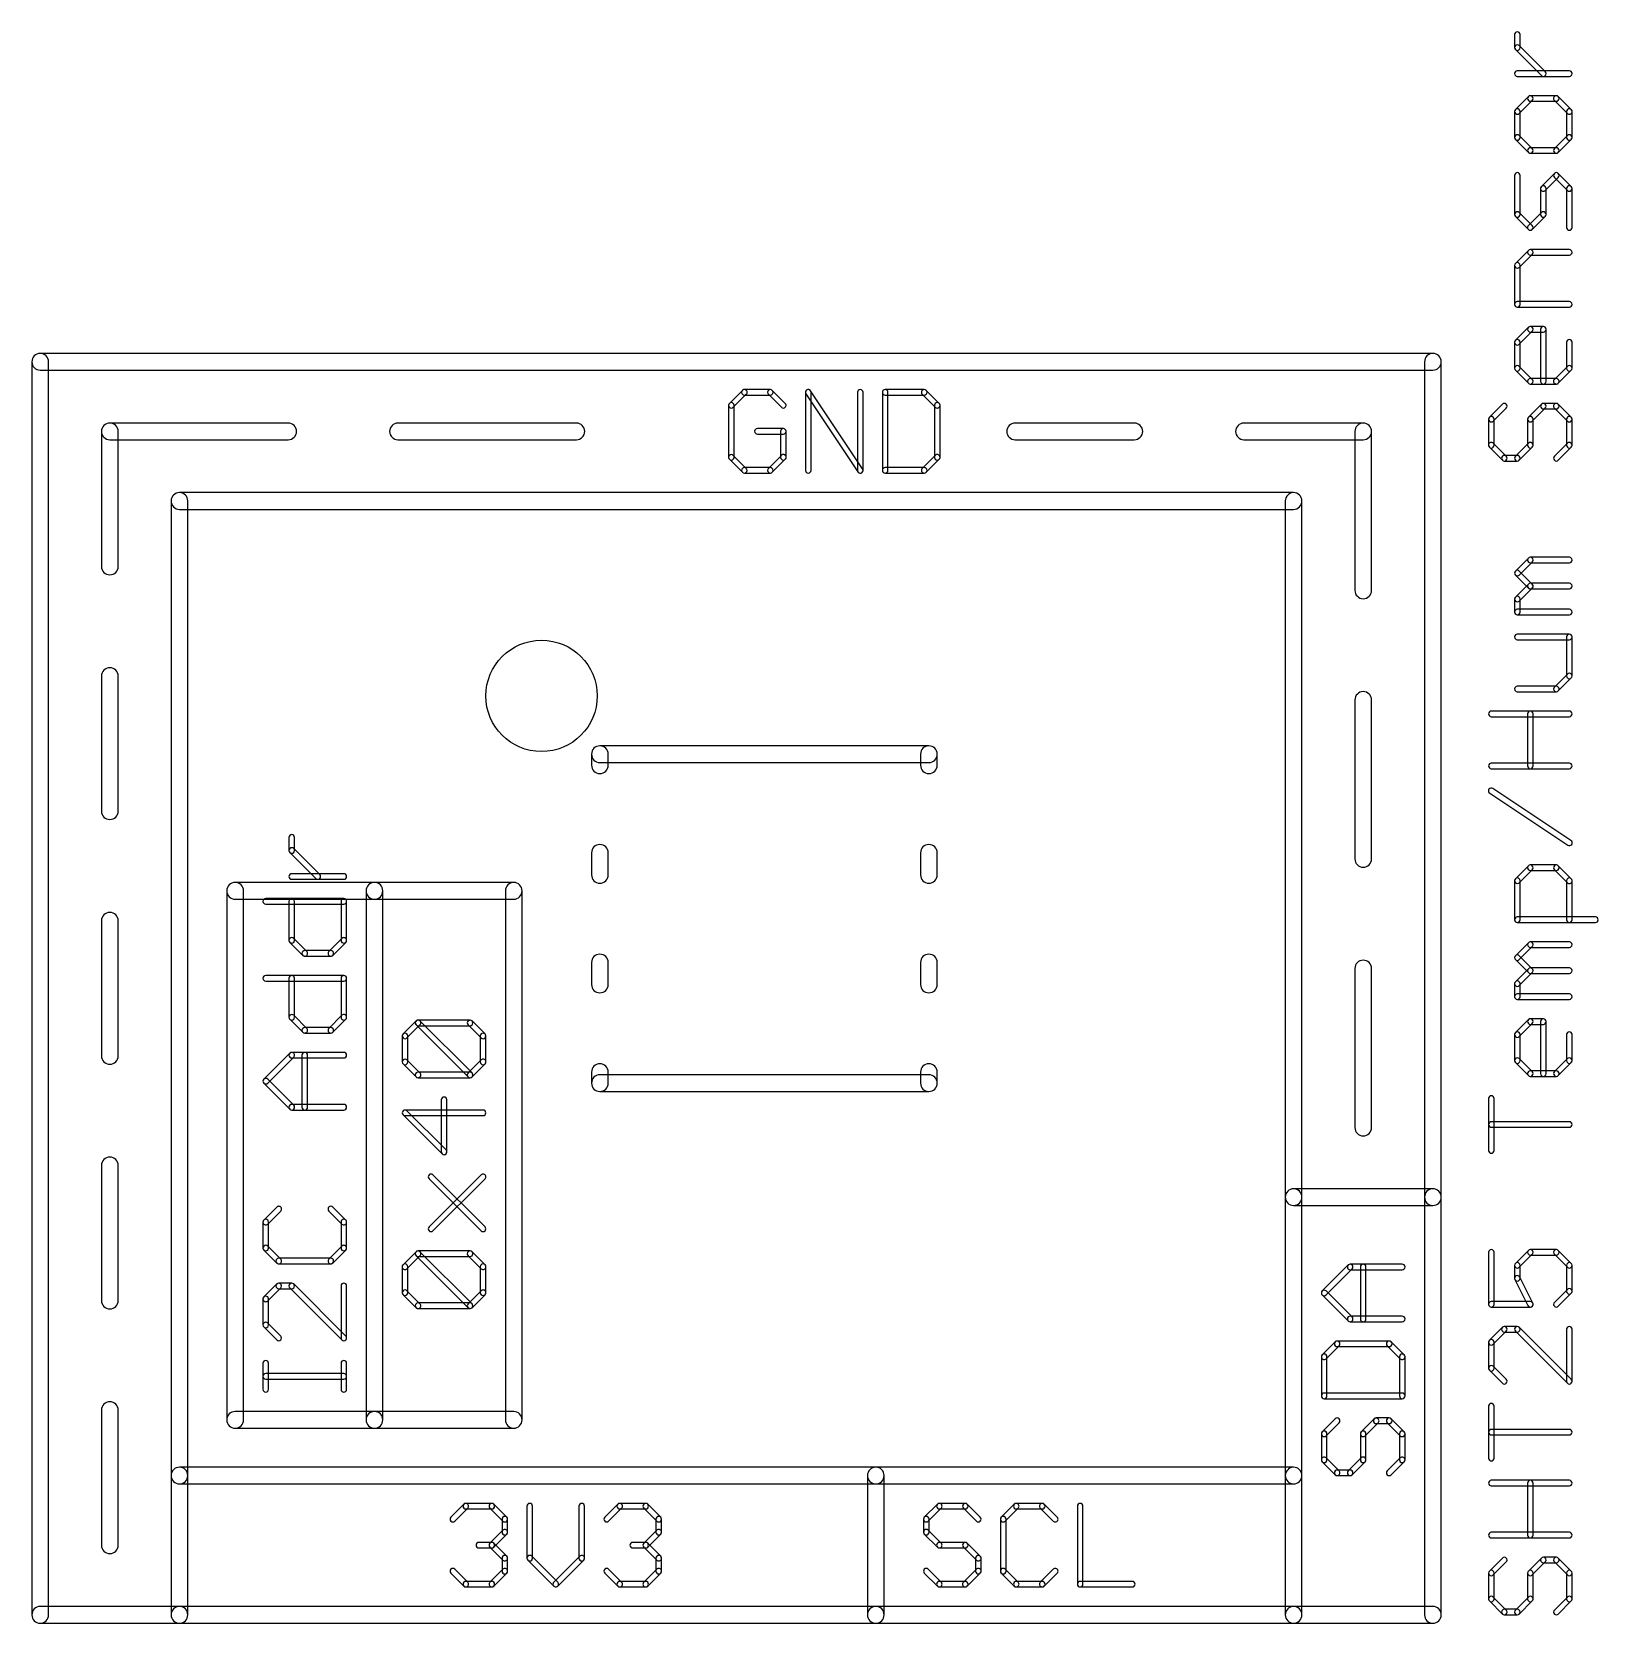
# Model space of a CAD drawing. Extents: x 0 to 11.2, y 0 to 11.2.
# Drawn here: x 1.612 to 2.174, y 3.167 to 3.738 of the extents above; entities that cross this region are included whole.
import ezdxf

# ---------------------------------------------------------------- set-up
doc = ezdxf.new("R2010")
doc.units = 0
doc.layers.add('21', color=253, linetype='CONTINUOUS')

msp = doc.modelspace()

# ---------------------------------------------------------------- linework, layer by layer
at = {"layer": '21'}
for points in [[(2.145917, 3.732512), (2.145917, 3.737182, 1), (2.143917, 3.737182), (2.143917, 3.732512, 1)], [(2.154966, 3.723878), (2.145624, 3.733219, 1), (2.14421, 3.731805), (2.153552, 3.722463, 1)], [(2.1636, 3.724171), (2.144917, 3.724171, 1), (2.144917, 3.722171), (2.1636, 3.722171, 1)], [(2.148881, 3.714937), (2.14421, 3.710266, 1), (2.145624, 3.708852), (2.150295, 3.713522, 1)], [(2.158929, 3.71523), (2.149588, 3.71523, 1), (2.149588, 3.71323), (2.158929, 3.71323, 1)], [(2.164307, 3.710266), (2.159636, 3.714937, 1), (2.158222, 3.713522), (2.162893, 3.708852, 1)], [(2.143917, 3.709559), (2.143917, 3.700218, 1), (2.145917, 3.700218), (2.145917, 3.709559, 1)], [(2.1646, 3.700218), (2.1646, 3.709559, 1), (2.1626, 3.709559), (2.1626, 3.700218, 1)], [(2.14421, 3.699511), (2.148881, 3.69484, 1), (2.150295, 3.696254), (2.145624, 3.700925, 1)], [(2.159636, 3.69484), (2.164307, 3.699511, 1), (2.162893, 3.700925), (2.158222, 3.696254, 1)], [(2.149588, 3.694547), (2.158929, 3.694547, 1), (2.158929, 3.696547), (2.149588, 3.696547, 1)], [(2.145917, 3.672594), (2.145917, 3.686606, 1), (2.143917, 3.686606), (2.143917, 3.672594, 1)], [(2.158222, 3.687313), (2.153552, 3.682643, 1), (2.154966, 3.681228), (2.159636, 3.685899, 1)], [(2.164307, 3.682643), (2.159636, 3.687313, 1), (2.158222, 3.685899), (2.162893, 3.681228, 1)], [(2.153259, 3.681935), (2.153259, 3.672594, 1), (2.155259, 3.672594), (2.155259, 3.681935, 1)], [(2.1646, 3.667923), (2.1646, 3.681935, 1), (2.1626, 3.681935), (2.1626, 3.667923, 1)], [(2.150295, 3.668631), (2.145624, 3.673301, 1), (2.14421, 3.671887), (2.148881, 3.667216, 1)], [(2.153552, 3.673301), (2.148881, 3.668631, 1), (2.150295, 3.667216), (2.154966, 3.671887, 1)], [(2.145624, 3.653605), (2.150295, 3.658275, 1), (2.148881, 3.65969), (2.14421, 3.655019, 1)], [(2.149588, 3.657983), (2.1636, 3.657983, 1), (2.1636, 3.659983), (2.149588, 3.659983, 1)], [(2.145917, 3.6403), (2.145917, 3.654312, 1), (2.143917, 3.654312), (2.143917, 3.6403, 1)], [(2.1636, 3.6413), (2.144917, 3.6413, 1), (2.144917, 3.6393), (2.1636, 3.6393, 1)], [(2.145624, 3.625981), (2.150295, 3.630652, 1), (2.148881, 3.632066), (2.14421, 3.627395, 1)], [(2.149588, 3.630359), (2.154259, 3.630359, 1), (2.154259, 3.632359), (2.149588, 3.632359, 1)], [(2.153259, 3.631359), (2.153259, 3.612676, 1), (2.155259, 3.612676), (2.155259, 3.631359, 1)], [(2.145917, 3.617347), (2.145917, 3.626688, 1), (2.143917, 3.626688), (2.143917, 3.617347, 1)], [(2.1626, 3.626688), (2.1626, 3.617347, 1), (2.1646, 3.617347), (2.1646, 3.626688, 1)], [(2.1146, 3.6227), (1.6146, 3.6227, 1), (1.6146, 3.6167), (2.1146, 3.6167, 1)], [(1.6116, 3.6197), (1.6116, 3.1697, 1), (1.6176, 3.1697), (1.6176, 3.6197, 1)], [(2.1176, 3.3197), (2.1176, 3.6197, 1), (2.1116, 3.6197), (2.1116, 3.3197, 1)], [(2.150295, 3.613384), (2.145624, 3.618054, 1), (2.14421, 3.61664), (2.148881, 3.611969, 1)], [(2.162893, 3.618054), (2.158222, 3.613384, 1), (2.159636, 3.611969), (2.164307, 3.61664, 1)], [(2.158929, 3.613676), (2.149588, 3.613676, 1), (2.149588, 3.611676), (2.158929, 3.611676, 1)], [(1.866693, 3.609431), (1.862022, 3.60476, 1), (1.863436, 3.603346), (1.868107, 3.608017, 1)], [(1.876741, 3.609724), (1.8674, 3.609724, 1), (1.8674, 3.607724), (1.876741, 3.607724, 1)], [(1.882119, 3.60476), (1.877448, 3.609431, 1), (1.876034, 3.608017), (1.880705, 3.603346, 1)], [(1.891353, 3.5807), (1.891353, 3.608724, 1), (1.889353, 3.608724), (1.889353, 3.5807, 1)], [(1.889521, 3.608169), (1.908203, 3.580145, 1), (1.909867, 3.581255), (1.891185, 3.609279, 1)], [(1.910035, 3.5807), (1.910035, 3.608724, 1), (1.908035, 3.608724), (1.908035, 3.5807, 1)], [(1.916976, 3.608724), (1.916976, 3.5807, 1), (1.918976, 3.5807), (1.918976, 3.608724, 1)], [(1.931988, 3.609724), (1.917976, 3.609724, 1), (1.917976, 3.607724), (1.931988, 3.607724, 1)], [(1.937366, 3.60476), (1.932695, 3.609431, 1), (1.931281, 3.608017), (1.935952, 3.603346, 1)], [(1.861729, 3.604053), (1.861729, 3.585371, 1), (1.863729, 3.585371), (1.863729, 3.604053, 1)], [(1.937659, 3.585371), (1.937659, 3.604053, 1), (1.935659, 3.604053), (1.935659, 3.585371, 1)], [(2.13954, 3.604443), (2.134869, 3.599772, 1), (2.136283, 3.598358), (2.140954, 3.603028, 1)], [(2.150295, 3.598358), (2.154966, 3.603028, 1), (2.153552, 3.604443), (2.148881, 3.599772, 1)], [(2.154259, 3.602735), (2.158929, 3.602735, 1), (2.158929, 3.604735), (2.154259, 3.604735, 1)], [(2.158222, 3.603028), (2.162893, 3.598358, 1), (2.164307, 3.599772), (2.159636, 3.604443, 1)], [(1.6426, 3.546196), (1.6426, 3.5947, 1), (1.6366, 3.5947), (1.6366, 3.546196, 1)], [(1.6396, 3.5917), (1.703665, 3.5917, 1), (1.703665, 3.5977), (1.6396, 3.5977, 1)], [(1.743035, 3.5917), (1.8071, 3.5917, 1), (1.8071, 3.5977), (1.743035, 3.5977, 1)], [(1.881412, 3.595712), (1.87207, 3.595712, 1), (1.87207, 3.593712), (1.881412, 3.593712, 1)], [(1.882412, 3.585371), (1.882412, 3.594712, 1), (1.880412, 3.594712), (1.880412, 3.585371, 1)], [(1.9646, 3.5917), (2.007415, 3.5917, 1), (2.007415, 3.5977), (1.9646, 3.5977, 1)], [(2.046785, 3.5917), (2.0896, 3.5917, 1), (2.0896, 3.5977), (2.046785, 3.5977, 1)], [(2.0866, 3.5947), (2.0866, 3.537613, 1), (2.0926, 3.537613), (2.0926, 3.5947, 1)], [(2.134576, 3.599065), (2.134576, 3.589724, 1), (2.136576, 3.589724), (2.136576, 3.599065, 1)], [(2.150588, 3.589724), (2.150588, 3.599065, 1), (2.148588, 3.599065), (2.148588, 3.589724, 1)], [(2.1626, 3.599065), (2.1626, 3.589724, 1), (2.1646, 3.589724), (2.1646, 3.599065, 1)], [(2.134869, 3.589016), (2.13954, 3.584346, 1), (2.140954, 3.58576), (2.136283, 3.590431, 1)], [(2.145624, 3.584346), (2.150295, 3.589016, 1), (2.148881, 3.590431), (2.14421, 3.58576, 1)], [(2.162893, 3.590431), (2.158222, 3.58576, 1), (2.159636, 3.584346), (2.164307, 3.589016, 1)], [(1.862022, 3.584664), (1.866693, 3.579993, 1), (1.868107, 3.581407), (1.863436, 3.586078, 1)], [(1.877448, 3.579993), (1.882119, 3.584664, 1), (1.880705, 3.586078), (1.876034, 3.581407, 1)], [(1.932695, 3.579993), (1.937366, 3.584664, 1), (1.935952, 3.586078), (1.931281, 3.581407, 1)], [(2.140247, 3.584053), (2.144917, 3.584053, 1), (2.144917, 3.586053), (2.140247, 3.586053, 1)], [(1.8674, 3.5797), (1.876741, 3.5797, 1), (1.876741, 3.5817), (1.8674, 3.5817, 1)], [(1.917976, 3.5797), (1.931988, 3.5797, 1), (1.931988, 3.5817), (1.917976, 3.5817, 1)], [(2.0646, 3.5727), (1.6646, 3.5727, 1), (1.6646, 3.5667), (2.0646, 3.5667, 1)], [(1.6616, 3.5697), (1.6616, 3.2197, 1), (1.6676, 3.2197), (1.6676, 3.5697, 1)], [(2.0676, 3.3197), (2.0676, 3.5697, 1), (2.0616, 3.5697), (2.0616, 3.3197, 1)], [(2.145624, 3.543111), (2.150295, 3.547781, 1), (2.148881, 3.549196), (2.14421, 3.544525, 1)], [(2.149588, 3.547488), (2.1636, 3.547488, 1), (2.1636, 3.549488), (2.149588, 3.549488, 1)], [(2.150295, 3.539854), (2.145624, 3.544525, 1), (2.14421, 3.543111), (2.148881, 3.53844, 1)], [(2.145624, 3.533769), (2.150295, 3.53844, 1), (2.148881, 3.539854), (2.14421, 3.535184, 1)], [(2.149588, 3.538147), (2.1636, 3.538147, 1), (2.1636, 3.540147), (2.149588, 3.540147, 1)], [(2.145917, 3.529806), (2.145917, 3.534477, 1), (2.143917, 3.534477), (2.143917, 3.529806, 1)], [(2.1636, 3.530806), (2.144917, 3.530806, 1), (2.144917, 3.528806), (2.1636, 3.528806, 1)], [(2.1636, 3.521865), (2.144917, 3.521865, 1), (2.144917, 3.519865), (2.1636, 3.519865, 1)], [(2.1646, 3.506853), (2.1646, 3.520865, 1), (2.1626, 3.520865), (2.1626, 3.506853, 1)], [(1.6426, 3.458322), (1.6426, 3.506826, 1), (1.6366, 3.506826), (1.6366, 3.458322, 1)], [(2.159636, 3.501475), (2.164307, 3.506146, 1), (2.162893, 3.50756), (2.158222, 3.502889, 1)], [(2.0866, 3.498243), (2.0866, 3.441157, 1), (2.0926, 3.441157), (2.0926, 3.498243, 1)], [(2.144917, 3.501182), (2.158929, 3.501182, 1), (2.158929, 3.503182), (2.144917, 3.503182, 1)], [(2.135576, 3.492241), (2.1636, 3.492241, 1), (2.1636, 3.494241), (2.135576, 3.494241, 1)], [(2.150588, 3.474559), (2.150588, 3.493241, 1), (2.148588, 3.493241), (2.148588, 3.474559, 1)], [(1.812545, 3.478755), (1.812545, 3.474818, 1), (1.818545, 3.474818), (1.818545, 3.478755, 1)], [(1.815545, 3.475755), (1.933655, 3.475755, 1), (1.933655, 3.481755), (1.815545, 3.481755, 1)], [(1.930655, 3.478755), (1.930655, 3.474818, 1), (1.936655, 3.474818), (1.936655, 3.478755, 1)], [(2.1636, 3.475559), (2.135576, 3.475559, 1), (2.135576, 3.473559), (2.1636, 3.473559, 1)], [(2.164155, 3.447767), (2.136131, 3.46645, 1), (2.135021, 3.464786), (2.163045, 3.446103, 1)], [(1.705917, 3.444198), (1.705917, 3.448869, 1), (1.703917, 3.448869), (1.703917, 3.444198, 1)], [(1.812545, 3.443322), (1.812545, 3.435448, 1), (1.818545, 3.435448), (1.818545, 3.443322, 1)], [(1.930655, 3.443322), (1.930655, 3.435448, 1), (1.936655, 3.435448), (1.936655, 3.443322, 1)], [(1.714966, 3.435564), (1.705624, 3.444905, 1), (1.70421, 3.443491), (1.713552, 3.43415, 1)], [(1.7236, 3.435857), (1.704917, 3.435857, 1), (1.704917, 3.433857), (1.7236, 3.433857, 1)], [(2.145624, 3.432617), (2.150295, 3.437287, 1), (2.148881, 3.438701), (2.14421, 3.434031, 1)], [(2.149588, 3.436994), (2.158929, 3.436994, 1), (2.158929, 3.438994), (2.149588, 3.438994, 1)], [(2.158222, 3.437287), (2.162893, 3.432617, 1), (2.164307, 3.434031), (2.159636, 3.438701, 1)], [(1.6876, 3.2397), (1.6876, 3.4297, 1), (1.6816, 3.4297), (1.6816, 3.2397, 1)], [(1.6846, 3.4267), (1.7346, 3.4267, 1), (1.7346, 3.4327), (1.6846, 3.4327, 1)], [(1.7316, 3.4297), (1.7316, 3.2397, 1), (1.7376, 3.2397), (1.7376, 3.4297, 1)], [(1.7846, 3.4327), (1.7346, 3.4327, 1), (1.7346, 3.4267), (1.7846, 3.4267, 1)], [(1.7876, 3.2397), (1.7876, 3.4297, 1), (1.7816, 3.4297), (1.7816, 3.2397, 1)], [(2.145917, 3.419312), (2.145917, 3.433324, 1), (2.143917, 3.433324), (2.143917, 3.419312, 1)], [(2.1626, 3.433324), (2.1626, 3.419312, 1), (2.1646, 3.419312), (2.1646, 3.433324, 1)], [(1.695576, 3.424916), (1.7236, 3.424916, 1), (1.7236, 3.426916), (1.695576, 3.426916, 1)], [(1.705917, 3.411904), (1.705917, 3.425916, 1), (1.703917, 3.425916), (1.703917, 3.411904, 1)], [(1.7226, 3.425916), (1.7226, 3.411904, 1), (1.7246, 3.411904), (1.7246, 3.425916, 1)], [(1.6426, 3.370448), (1.6426, 3.418952, 1), (1.6366, 3.418952), (1.6366, 3.370448, 1)], [(2.172941, 3.420312), (2.144917, 3.420312, 1), (2.144917, 3.418312), (2.172941, 3.418312, 1)], [(1.710295, 3.40794), (1.705624, 3.412611, 1), (1.70421, 3.411197), (1.708881, 3.406526, 1)], [(1.722893, 3.412611), (1.718222, 3.40794, 1), (1.719636, 3.406526), (1.724307, 3.411197, 1)], [(1.718929, 3.408233), (1.709588, 3.408233, 1), (1.709588, 3.406233), (1.718929, 3.406233, 1)], [(1.812545, 3.403952), (1.812545, 3.396078, 1), (1.818545, 3.396078), (1.818545, 3.403952, 1)], [(1.930655, 3.403952), (1.930655, 3.396078, 1), (1.936655, 3.396078), (1.936655, 3.403952, 1)], [(2.145624, 3.404993), (2.150295, 3.409664, 1), (2.148881, 3.411078), (2.14421, 3.406407, 1)], [(2.150295, 3.401737), (2.145624, 3.406407, 1), (2.14421, 3.404993), (2.148881, 3.400322, 1)], [(2.149588, 3.409371), (2.1636, 3.409371, 1), (2.1636, 3.411371), (2.149588, 3.411371, 1)], [(2.0866, 3.401787), (2.0866, 3.3447, 1), (2.0926, 3.3447), (2.0926, 3.401787, 1)], [(2.145624, 3.395652), (2.150295, 3.400322, 1), (2.148881, 3.401737), (2.14421, 3.397066, 1)], [(2.149588, 3.40003), (2.1636, 3.40003, 1), (2.1636, 3.40203), (2.149588, 3.40203, 1)], [(1.695576, 3.397292), (1.7236, 3.397292, 1), (1.7236, 3.399292), (1.695576, 3.399292, 1)], [(1.705917, 3.384281), (1.705917, 3.398292, 1), (1.703917, 3.398292), (1.703917, 3.384281, 1)], [(1.7226, 3.398292), (1.7226, 3.384281, 1), (1.7246, 3.384281), (1.7246, 3.398292, 1)], [(2.145917, 3.391688), (2.145917, 3.396359, 1), (2.143917, 3.396359), (2.143917, 3.391688, 1)], [(2.1636, 3.392688), (2.144917, 3.392688, 1), (2.144917, 3.390688), (2.1636, 3.390688, 1)], [(1.710295, 3.380317), (1.705624, 3.384988, 1), (1.70421, 3.383573), (1.708881, 3.378903, 1)], [(1.722893, 3.384988), (1.718222, 3.380317, 1), (1.719636, 3.378903), (1.724307, 3.383573, 1)], [(1.746283, 3.376875), (1.750954, 3.381546, 1), (1.74954, 3.38296), (1.744869, 3.37829, 1)], [(1.750247, 3.381253), (1.768929, 3.381253, 1), (1.768929, 3.383253), (1.750247, 3.383253, 1)], [(1.769636, 3.364278), (1.750954, 3.38296, 1), (1.74954, 3.381546), (1.768222, 3.362864, 1)], [(1.768222, 3.381546), (1.772893, 3.376875, 1), (1.774307, 3.37829), (1.769636, 3.38296, 1)], [(2.145624, 3.37737), (2.150295, 3.38204, 1), (2.148881, 3.383454), (2.14421, 3.378784, 1)], [(2.149588, 3.381747), (2.154259, 3.381747, 1), (2.154259, 3.383747), (2.149588, 3.383747, 1)], [(2.153259, 3.382747), (2.153259, 3.364065, 1), (2.155259, 3.364065), (2.155259, 3.382747, 1)], [(1.718929, 3.38061), (1.709588, 3.38061, 1), (1.709588, 3.37861), (1.718929, 3.37861, 1)], [(1.746576, 3.368241), (1.746576, 3.377583, 1), (1.744576, 3.377583), (1.744576, 3.368241, 1)], [(1.7726, 3.377583), (1.7726, 3.368241, 1), (1.7746, 3.368241), (1.7746, 3.377583, 1)], [(2.145917, 3.368735), (2.145917, 3.378077, 1), (2.143917, 3.378077), (2.143917, 3.368735, 1)], [(2.1626, 3.378077), (2.1626, 3.368735, 1), (2.1646, 3.368735), (2.1646, 3.378077, 1)], [(1.696283, 3.360621), (1.705624, 3.369962, 1), (1.70421, 3.371376), (1.694869, 3.362035, 1)], [(1.704917, 3.369669), (1.7236, 3.369669, 1), (1.7236, 3.371669), (1.704917, 3.371669, 1)], [(1.710588, 3.351986), (1.710588, 3.370669, 1), (1.708588, 3.370669), (1.708588, 3.351986, 1)], [(1.750954, 3.364278), (1.746283, 3.368948, 1), (1.744869, 3.367534), (1.74954, 3.362864, 1)], [(1.772893, 3.368948), (1.768222, 3.364278, 1), (1.769636, 3.362864), (1.774307, 3.367534, 1)], [(1.818545, 3.360645), (1.818545, 3.364582, 1), (1.812545, 3.364582), (1.812545, 3.360645, 1)], [(1.930655, 3.364582), (1.930655, 3.360645, 1), (1.936655, 3.360645), (1.936655, 3.364582, 1)], [(2.150295, 3.364772), (2.145624, 3.369442, 1), (2.14421, 3.368028), (2.148881, 3.363358, 1)], [(2.162893, 3.369442), (2.158222, 3.364772, 1), (2.159636, 3.363358), (2.164307, 3.368028, 1)], [(1.705624, 3.352693), (1.696283, 3.362035, 1), (1.694869, 3.360621), (1.70421, 3.351279, 1)], [(1.768929, 3.364571), (1.750247, 3.364571, 1), (1.750247, 3.362571), (1.768929, 3.362571, 1)], [(1.933655, 3.363645), (1.815545, 3.363645, 1), (1.815545, 3.357645), (1.933655, 3.357645, 1)], [(2.158929, 3.365065), (2.149588, 3.365065, 1), (2.149588, 3.363065), (2.158929, 3.363065, 1)], [(1.760588, 3.335947), (1.760588, 3.35463, 1), (1.758588, 3.35463), (1.758588, 3.335947, 1)], [(2.136576, 3.336441), (2.136576, 3.355124, 1), (2.134576, 3.355124), (2.134576, 3.336441, 1)], [(1.7236, 3.352986), (1.704917, 3.352986, 1), (1.704917, 3.350986), (1.7236, 3.350986, 1)], [(1.7736, 3.350959), (1.745576, 3.350959, 1), (1.745576, 3.348959), (1.7736, 3.348959, 1)], [(1.744869, 3.349252), (1.758881, 3.33524, 1), (1.760295, 3.336654), (1.746283, 3.350666, 1)], [(2.1636, 3.346782), (2.135576, 3.346782, 1), (2.135576, 3.344782), (2.1636, 3.344782, 1)], [(1.6426, 3.282574), (1.6426, 3.331078, 1), (1.6366, 3.331078), (1.6366, 3.282574, 1)], [(1.755624, 3.307616), (1.774307, 3.326299, 1), (1.772893, 3.327713), (1.75421, 3.309031, 1)], [(1.774307, 3.309031), (1.755624, 3.327713, 1), (1.75421, 3.326299), (1.772893, 3.307616, 1)], [(2.0676, 3.2197), (2.0676, 3.3197, 1), (2.0616, 3.3197), (2.0616, 3.2197, 1)], [(2.0646, 3.3167), (2.1146, 3.3167, 1), (2.1146, 3.3227), (2.0646, 3.3227, 1)], [(2.1176, 3.1697), (2.1176, 3.3197, 1), (2.1116, 3.3197), (2.1116, 3.1697, 1)], [(1.69954, 3.316129), (1.694869, 3.311458, 1), (1.696283, 3.310044), (1.700954, 3.314715, 1)], [(1.724307, 3.311458), (1.719636, 3.316129, 1), (1.718222, 3.314715), (1.722893, 3.310044, 1)], [(1.694576, 3.310751), (1.694576, 3.30141, 1), (1.696576, 3.30141), (1.696576, 3.310751, 1)], [(1.7246, 3.30141), (1.7246, 3.310751, 1), (1.7226, 3.310751), (1.7226, 3.30141, 1)], [(1.694869, 3.300703), (1.69954, 3.296032, 1), (1.700954, 3.297446), (1.696283, 3.302117, 1)], [(1.700247, 3.295739), (1.718929, 3.295739, 1), (1.718929, 3.297739), (1.700247, 3.297739, 1)], [(1.719636, 3.296032), (1.724307, 3.300703, 1), (1.722893, 3.302117), (1.718222, 3.297446, 1)], [(1.746283, 3.294005), (1.750954, 3.298676, 1), (1.74954, 3.30009), (1.744869, 3.295419, 1)], [(1.750247, 3.298383), (1.768929, 3.298383, 1), (1.768929, 3.300383), (1.750247, 3.300383, 1)], [(1.769636, 3.281407), (1.750954, 3.30009, 1), (1.74954, 3.298676), (1.768222, 3.279993, 1)], [(1.768222, 3.298676), (1.772893, 3.294005, 1), (1.774307, 3.295419), (1.769636, 3.30009, 1)], [(2.134576, 3.299877), (2.134576, 3.281194, 1), (2.136576, 3.281194), (2.136576, 3.299877, 1)], [(2.145624, 3.294499), (2.150295, 3.29917, 1), (2.148881, 3.300584), (2.14421, 3.295913, 1)], [(2.149588, 3.298877), (2.158929, 3.298877, 1), (2.158929, 3.300877), (2.149588, 3.300877, 1)], [(2.158222, 3.29917), (2.162893, 3.294499, 1), (2.164307, 3.295913), (2.159636, 3.300584, 1)], [(1.746576, 3.285371), (1.746576, 3.294712, 1), (1.744576, 3.294712), (1.744576, 3.285371, 1)], [(1.7726, 3.294712), (1.7726, 3.285371, 1), (1.7746, 3.285371), (1.7746, 3.294712, 1)], [(2.076283, 3.284581), (2.085624, 3.293923, 1), (2.08421, 3.295337), (2.074869, 3.285995, 1)], [(2.084917, 3.29363), (2.1036, 3.29363, 1), (2.1036, 3.29563), (2.084917, 3.29563, 1)], [(2.090588, 3.275947), (2.090588, 3.29463, 1), (2.088588, 3.29463), (2.088588, 3.275947, 1)], [(2.145917, 3.290535), (2.145917, 3.295206, 1), (2.143917, 3.295206), (2.143917, 3.290535, 1)], [(2.1626, 3.295206), (2.1626, 3.285865, 1), (2.1646, 3.285865), (2.1646, 3.295206, 1)], [(1.69954, 3.288505), (1.694869, 3.283835, 1), (1.696283, 3.282421), (1.700954, 3.287091, 1)], [(1.704917, 3.288798), (1.700247, 3.288798, 1), (1.700247, 3.286798), (1.704917, 3.286798, 1)], [(1.724307, 3.269823), (1.705624, 3.288505, 1), (1.70421, 3.287091), (1.722893, 3.268409, 1)], [(1.7226, 3.287798), (1.7226, 3.269116, 1), (1.7246, 3.269116), (1.7246, 3.287798, 1)], [(1.750954, 3.281407), (1.746283, 3.286078, 1), (1.744869, 3.284664), (1.74954, 3.279993, 1)], [(1.772893, 3.286078), (1.768222, 3.281407, 1), (1.769636, 3.279993), (1.774307, 3.284664, 1)], [(2.085624, 3.276654), (2.076283, 3.285995, 1), (2.074869, 3.284581), (2.08421, 3.27524, 1)], [(2.150482, 3.281641), (2.145812, 3.290983, 1), (2.144023, 3.290088), (2.148694, 3.280747, 1)], [(2.162893, 3.286572), (2.158222, 3.281901, 1), (2.159636, 3.280487), (2.164307, 3.285158, 1)], [(1.694576, 3.283128), (1.694576, 3.273786, 1), (1.696576, 3.273786), (1.696576, 3.283128, 1)], [(1.768929, 3.2817), (1.750247, 3.2817, 1), (1.750247, 3.2797), (1.768929, 3.2797, 1)], [(2.135576, 3.280194), (2.149588, 3.280194, 1), (2.149588, 3.282194), (2.135576, 3.282194, 1)], [(1.694869, 3.273079), (1.69954, 3.268409, 1), (1.700954, 3.269823), (1.696283, 3.274494, 1)], [(2.1036, 3.276947), (2.084917, 3.276947, 1), (2.084917, 3.274947), (2.1036, 3.274947, 1)], [(2.13954, 3.27296), (2.134869, 3.26829, 1), (2.136283, 3.266875), (2.140954, 3.271546, 1)], [(2.144917, 3.273253), (2.140247, 3.273253, 1), (2.140247, 3.271253), (2.144917, 3.271253, 1)], [(2.164307, 3.254278), (2.145624, 3.27296, 1), (2.14421, 3.271546), (2.162893, 3.252864, 1)], [(2.1626, 3.272253), (2.1626, 3.253571, 1), (2.1646, 3.253571), (2.1646, 3.272253, 1)], [(2.07954, 3.267713), (2.074869, 3.263043, 1), (2.076283, 3.261628), (2.080954, 3.266299, 1)], [(2.074576, 3.262336), (2.074576, 3.248324, 1), (2.076576, 3.248324), (2.076576, 3.262336, 1)], [(2.098929, 3.268006), (2.080247, 3.268006, 1), (2.080247, 3.266006), (2.098929, 3.266006, 1)], [(2.104307, 3.263043), (2.099636, 3.267713, 1), (2.098222, 3.266299), (2.102893, 3.261628, 1)], [(2.1046, 3.248324), (2.1046, 3.262336, 1), (2.1026, 3.262336), (2.1026, 3.248324, 1)], [(2.134576, 3.267583), (2.134576, 3.258241, 1), (2.136576, 3.258241), (2.136576, 3.267583, 1)], [(1.696576, 3.2507), (1.696576, 3.260041, 1), (1.694576, 3.260041), (1.694576, 3.2507, 1)], [(1.7246, 3.2507), (1.7246, 3.260041, 1), (1.7226, 3.260041), (1.7226, 3.2507, 1)], [(2.134869, 3.257534), (2.13954, 3.252864, 1), (2.140954, 3.254278), (2.136283, 3.258948, 1)], [(1.7236, 3.256371), (1.695576, 3.256371, 1), (1.695576, 3.254371), (1.7236, 3.254371, 1)], [(1.6426, 3.1947), (1.6426, 3.243204, 1), (1.6366, 3.243204), (1.6366, 3.1947, 1)], [(2.075576, 3.247324), (2.1036, 3.247324, 1), (2.1036, 3.249324), (2.075576, 3.249324, 1)], [(1.7346, 3.2427), (1.6846, 3.2427, 1), (1.6846, 3.2367), (1.7346, 3.2367, 1)], [(1.7346, 3.2367), (1.7846, 3.2367, 1), (1.7846, 3.2427), (1.7346, 3.2427, 1)], [(2.07954, 3.24009), (2.074869, 3.235419, 1), (2.076283, 3.234005), (2.080954, 3.238676, 1)], [(2.090295, 3.234005), (2.094966, 3.238676, 1), (2.093552, 3.24009), (2.088881, 3.235419, 1)], [(2.094259, 3.238383), (2.098929, 3.238383, 1), (2.098929, 3.240383), (2.094259, 3.240383, 1)], [(2.098222, 3.238676), (2.102893, 3.234005, 1), (2.104307, 3.235419), (2.099636, 3.24009, 1)], [(2.136576, 3.225947), (2.136576, 3.24463, 1), (2.134576, 3.24463), (2.134576, 3.225947, 1)], [(2.074576, 3.234712), (2.074576, 3.225371, 1), (2.076576, 3.225371), (2.076576, 3.234712, 1)], [(2.090588, 3.225371), (2.090588, 3.234712, 1), (2.088588, 3.234712), (2.088588, 3.225371, 1)], [(2.1026, 3.234712), (2.1026, 3.225371, 1), (2.1046, 3.225371), (2.1046, 3.234712, 1)], [(2.1636, 3.236288), (2.135576, 3.236288, 1), (2.135576, 3.234288), (2.1636, 3.234288, 1)], [(2.074869, 3.224664), (2.07954, 3.219993, 1), (2.080954, 3.221407), (2.076283, 3.226078, 1)], [(2.085624, 3.219993), (2.090295, 3.224664, 1), (2.088881, 3.226078), (2.08421, 3.221407, 1)], [(2.102893, 3.226078), (2.098222, 3.221407, 1), (2.099636, 3.219993), (2.104307, 3.224664, 1)], [(1.6646, 3.2167), (1.9146, 3.2167, 1), (1.9146, 3.2227), (1.6646, 3.2227, 1)], [(1.6616, 3.2197), (1.6616, 3.1697, 1), (1.6676, 3.1697), (1.6676, 3.2197, 1)], [(1.9146, 3.2167), (2.0646, 3.2167, 1), (2.0646, 3.2227), (1.9146, 3.2227, 1)], [(1.9116, 3.2197), (1.9116, 3.1697, 1), (1.9176, 3.1697), (1.9176, 3.2197, 1)], [(2.0616, 3.2197), (2.0616, 3.1697, 1), (2.0676, 3.1697), (2.0676, 3.2197, 1)], [(2.080247, 3.2197), (2.084917, 3.2197, 1), (2.084917, 3.2217), (2.080247, 3.2217, 1)], [(2.135576, 3.216006), (2.1636, 3.216006, 1), (2.1636, 3.218006), (2.135576, 3.218006, 1)], [(2.150588, 3.198324), (2.150588, 3.217006, 1), (2.148588, 3.217006), (2.148588, 3.198324, 1)], [(1.763436, 3.203346), (1.768107, 3.208017, 1), (1.766693, 3.209431), (1.762022, 3.20476, 1)], [(1.7674, 3.207724), (1.776741, 3.207724, 1), (1.776741, 3.209724), (1.7674, 3.209724, 1)], [(1.776034, 3.208017), (1.780705, 3.203346, 1), (1.782119, 3.20476), (1.777448, 3.209431, 1)], [(1.789353, 3.208724), (1.789353, 3.190041, 1), (1.791353, 3.190041), (1.791353, 3.208724, 1)], [(1.810035, 3.190041), (1.810035, 3.208724, 1), (1.808035, 3.208724), (1.808035, 3.190041, 1)], [(1.818683, 3.203346), (1.823354, 3.208017, 1), (1.82194, 3.209431), (1.817269, 3.20476, 1)], [(1.822647, 3.207724), (1.831988, 3.207724, 1), (1.831988, 3.209724), (1.822647, 3.209724, 1)], [(1.831281, 3.208017), (1.835952, 3.203346, 1), (1.837366, 3.20476), (1.832695, 3.209431, 1)], [(1.936693, 3.209431), (1.932022, 3.20476, 1), (1.933436, 3.203346), (1.938107, 3.208017, 1)], [(1.946741, 3.209724), (1.9374, 3.209724, 1), (1.9374, 3.207724), (1.946741, 3.207724, 1)], [(1.952119, 3.20476), (1.947448, 3.209431, 1), (1.946034, 3.208017), (1.950705, 3.203346, 1)], [(1.964316, 3.209431), (1.959646, 3.20476, 1), (1.96106, 3.203346), (1.96573, 3.208017, 1)], [(1.974365, 3.209724), (1.965023, 3.209724, 1), (1.965023, 3.207724), (1.974365, 3.207724, 1)], [(1.979742, 3.20476), (1.975072, 3.209431, 1), (1.973657, 3.208017), (1.978328, 3.203346, 1)], [(1.986976, 3.208724), (1.986976, 3.1807, 1), (1.988976, 3.1807), (1.988976, 3.208724, 1)], [(1.780705, 3.20009), (1.776034, 3.195419, 1), (1.777448, 3.194005), (1.782119, 3.198676, 1)], [(1.780412, 3.204053), (1.780412, 3.199383, 1), (1.782412, 3.199383), (1.782412, 3.204053, 1)], [(1.835952, 3.20009), (1.831281, 3.195419, 1), (1.832695, 3.194005), (1.837366, 3.198676, 1)], [(1.835659, 3.204053), (1.835659, 3.199383, 1), (1.837659, 3.199383), (1.837659, 3.204053, 1)], [(1.931729, 3.204053), (1.931729, 3.199383, 1), (1.933729, 3.199383), (1.933729, 3.204053, 1)], [(1.932022, 3.198676), (1.936693, 3.194005, 1), (1.938107, 3.195419), (1.933436, 3.20009, 1)], [(1.959353, 3.204053), (1.959353, 3.185371, 1), (1.961353, 3.185371), (1.961353, 3.204053, 1)], [(1.776741, 3.195712), (1.77207, 3.195712, 1), (1.77207, 3.193712), (1.776741, 3.193712, 1)], [(1.776034, 3.194005), (1.780705, 3.189334, 1), (1.782119, 3.190748), (1.777448, 3.195419, 1)], [(1.831988, 3.195712), (1.827317, 3.195712, 1), (1.827317, 3.193712), (1.831988, 3.193712, 1)], [(1.831281, 3.194005), (1.835952, 3.189334, 1), (1.837366, 3.190748), (1.832695, 3.195419, 1)], [(1.9374, 3.193712), (1.946741, 3.193712, 1), (1.946741, 3.195712), (1.9374, 3.195712, 1)], [(1.946034, 3.194005), (1.950705, 3.189334, 1), (1.952119, 3.190748), (1.947448, 3.195419, 1)], [(2.1636, 3.199324), (2.135576, 3.199324, 1), (2.135576, 3.197324), (2.1636, 3.197324, 1)], [(1.780412, 3.190041), (1.780412, 3.185371, 1), (1.782412, 3.185371), (1.782412, 3.190041, 1)], [(1.789646, 3.189334), (1.798987, 3.179993, 1), (1.800401, 3.181407), (1.79106, 3.190748, 1)], [(1.800401, 3.179993), (1.809742, 3.189334, 1), (1.808328, 3.190748), (1.798987, 3.181407, 1)], [(1.835659, 3.190041), (1.835659, 3.185371, 1), (1.837659, 3.185371), (1.837659, 3.190041, 1)], [(1.950412, 3.190041), (1.950412, 3.185371, 1), (1.952412, 3.185371), (1.952412, 3.190041, 1)], [(2.13954, 3.19009), (2.134869, 3.185419, 1), (2.136283, 3.184005), (2.140954, 3.188676, 1)], [(2.150295, 3.184005), (2.154966, 3.188676, 1), (2.153552, 3.19009), (2.148881, 3.185419, 1)], [(2.154259, 3.188383), (2.158929, 3.188383, 1), (2.158929, 3.190383), (2.154259, 3.190383, 1)], [(2.158222, 3.188676), (2.162893, 3.184005, 1), (2.164307, 3.185419), (2.159636, 3.19009, 1)], [(1.768107, 3.181407), (1.763436, 3.186078, 1), (1.762022, 3.184664), (1.766693, 3.179993, 1)], [(1.780705, 3.186078), (1.776034, 3.181407, 1), (1.777448, 3.179993), (1.782119, 3.184664, 1)], [(1.823354, 3.181407), (1.818683, 3.186078, 1), (1.817269, 3.184664), (1.82194, 3.179993, 1)], [(1.835952, 3.186078), (1.831281, 3.181407, 1), (1.832695, 3.179993), (1.837366, 3.184664, 1)], [(1.938107, 3.181407), (1.933436, 3.186078, 1), (1.932022, 3.184664), (1.936693, 3.179993, 1)], [(1.950705, 3.186078), (1.946034, 3.181407, 1), (1.947448, 3.179993), (1.952119, 3.184664, 1)], [(1.959646, 3.184664), (1.964316, 3.179993, 1), (1.96573, 3.181407), (1.96106, 3.186078, 1)], [(1.975072, 3.179993), (1.979742, 3.184664, 1), (1.978328, 3.186078), (1.973657, 3.181407, 1)], [(2.134576, 3.184712), (2.134576, 3.175371, 1), (2.136576, 3.175371), (2.136576, 3.184712, 1)], [(2.150588, 3.175371), (2.150588, 3.184712, 1), (2.148588, 3.184712), (2.148588, 3.175371, 1)], [(2.1626, 3.184712), (2.1626, 3.175371, 1), (2.1646, 3.175371), (2.1646, 3.184712, 1)], [(1.776741, 3.1817), (1.7674, 3.1817, 1), (1.7674, 3.1797), (1.776741, 3.1797, 1)], [(1.831988, 3.1817), (1.822647, 3.1817, 1), (1.822647, 3.1797), (1.831988, 3.1797, 1)], [(1.946741, 3.1817), (1.9374, 3.1817, 1), (1.9374, 3.1797), (1.946741, 3.1797, 1)], [(1.965023, 3.1797), (1.974365, 3.1797, 1), (1.974365, 3.1817), (1.965023, 3.1817, 1)], [(1.987976, 3.1797), (2.006659, 3.1797, 1), (2.006659, 3.1817), (1.987976, 3.1817, 1)], [(1.6146, 3.1667), (1.6646, 3.1667, 1), (1.6646, 3.1727), (1.6146, 3.1727, 1)], [(1.6646, 3.1667), (1.9146, 3.1667, 1), (1.9146, 3.1727), (1.6646, 3.1727, 1)], [(1.9146, 3.1667), (2.0646, 3.1667, 1), (2.0646, 3.1727), (1.9146, 3.1727, 1)], [(2.0646, 3.1667), (2.1146, 3.1667, 1), (2.1146, 3.1727), (2.0646, 3.1727, 1)], [(2.134869, 3.174664), (2.13954, 3.169993, 1), (2.140954, 3.171407), (2.136283, 3.176078, 1)], [(2.145624, 3.169993), (2.150295, 3.174664, 1), (2.148881, 3.176078), (2.14421, 3.171407, 1)], [(2.162893, 3.176078), (2.158222, 3.171407, 1), (2.159636, 3.169993), (2.164307, 3.174664, 1)], [(2.140247, 3.1697), (2.144917, 3.1697, 1), (2.144917, 3.1717), (2.140247, 3.1717, 1)]]:
    msp.add_lwpolyline(points, format="xyb", close=True, dxfattribs=at)
msp.add_circle((1.7946, 3.4997), 0.02, dxfattribs=at)

doc.saveas('drawing.dxf')
